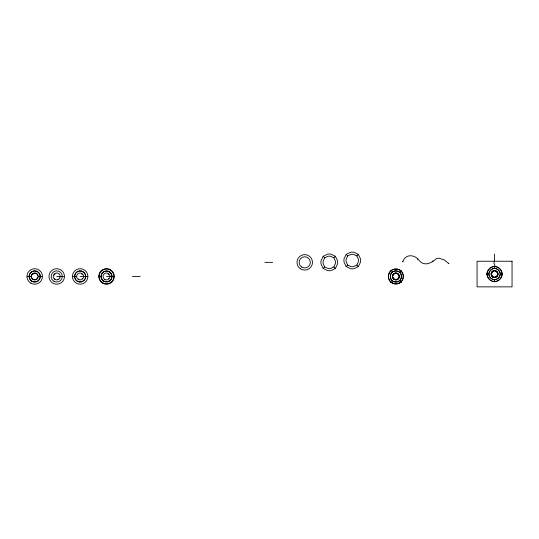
<?xml version="1.0" encoding="UTF-8"?>
<svg xmlns="http://www.w3.org/2000/svg" width="539" height="539" viewBox="0 0 539 539"><rect width="100%" height="100%" fill="white"/><g stroke="black" fill="none" stroke-linecap="round" stroke-linejoin="round"><path stroke-width="0.81" d="M495.2 266.394L493.865 262.857L494.553 260.842L494.559 254.051M402.781 261.745C405.523 253.276 415.481 254.475 419.611 261.058C424.927 266.711 431.746 262.742 436.341 258.7A7.384 7.384 0 0 1 439.177 258.228L444.277 259.919L448.704 263.504M324.714 257.804L323.191 261.044A7.425 7.425 0 0 0 323.198 263.692L324.714 266.933L327.955 268.449A7.425 7.425 0 0 0 330.602 268.449L333.843 266.933L335.366 263.692A7.425 7.425 0 0 0 335.366 261.044L333.843 257.804L330.602 256.281A7.425 7.425 0 0 0 327.955 256.281L324.714 257.804L323.191 256.281L321.089 260.6A9.54 9.54 0 0 0 321.089 264.13L323.191 268.456L327.517 270.558A9.54 9.54 0 0 0 331.04 270.558L335.366 268.456L337.468 264.13A9.54 9.54 0 0 0 337.468 260.6L335.366 256.281L331.04 254.172A9.54 9.54 0 0 0 327.517 254.172L323.191 256.281M347.709 255.931L346.186 259.171A7.425 7.425 0 0 0 346.186 261.813L347.709 265.06L350.95 266.576A7.425 7.425 0 0 0 353.597 266.576L356.838 265.06L358.354 261.813A7.425 7.425 0 0 0 358.354 259.171L356.838 255.931L353.597 254.408A7.425 7.425 0 0 0 350.95 254.408L347.709 255.931L346.186 254.408L344.077 258.727A9.54 9.54 0 0 0 344.077 262.257L346.186 266.583L350.505 268.685A9.54 9.54 0 0 0 354.035 268.685L358.361 266.583L360.463 262.257A9.54 9.54 0 0 0 360.463 258.727L358.361 254.408L354.035 252.299A9.54 9.54 0 0 0 350.505 252.299L346.186 254.408M323.191 268.456L324.714 266.933M333.843 257.804L335.366 256.281M346.186 266.583L347.709 265.06M356.838 255.931L358.361 254.408M390.404 281.924L391.759 280.576A6.273 6.273 0 0 0 399.958 280.516A6.273 6.273 0 0 0 399.951 272.37A6.273 6.273 0 0 0 391.806 272.377L390.404 270.969M400.005 272.323L401.36 270.969M417.287 259.333L417.671 258.942M448.509 263.699L448.899 263.315M264.892 262.365L272.64 262.365M486.811 274.055L488.725 274.055M500.387 274.055L502.301 274.055M27.038 276.446L31.592 276.446M38.175 276.446A3.483 3.483 0 0 1 32.96 279.465A3.483 3.483 0 0 1 32.96 273.435A3.483 3.483 0 0 1 38.175 276.446L42.359 276.446M56.723 276.446L64.471 276.446A7.748 7.748 0 0 0 52.849 269.736A7.748 7.748 0 0 0 52.849 283.157A7.748 7.748 0 0 0 64.471 276.446M72.489 276.446L76.693 276.446M80.143 276.446L87.891 276.446A7.748 7.748 0 0 0 76.275 269.736A7.748 7.748 0 0 0 76.275 283.157A7.748 7.748 0 0 0 87.891 276.446M99.041 276.446L101.191 276.446M106.527 276.446L114.275 276.446A7.748 7.748 0 0 1 102.653 283.157A7.748 7.748 0 0 1 102.653 269.736A7.748 7.748 0 0 1 114.275 276.446M132.399 276.446L140.147 276.446M402.539 261.617L403.024 261.873M432.635 260.869L433.026 261.26M400.005 280.576L401.36 281.924M356.838 265.06L358.361 266.583M333.843 266.933L335.366 268.456M494.559 266.306L494.559 268.22M494.559 279.889L494.559 281.803M108.71 278.34A2.89 2.89 0 0 1 108.568 278.488M108.09 274.021A2.89 2.89 0 0 1 108.71 274.56M59.58 276.857A2.89 2.89 0 0 1 59.539 277.059M58.104 278.98A2.89 2.89 0 0 1 57.922 279.074M54.682 278.488A2.89 2.89 0 0 1 54.54 278.34M54.095 275.247A2.89 2.89 0 0 1 55.16 274.021M82.326 278.34A2.89 2.89 0 0 1 82.184 278.488M78.943 279.074A2.89 2.89 0 0 1 78.761 278.98M81.706 274.021A2.89 2.89 0 0 1 82.326 274.56M37.845 277.349A3.274 3.274 0 0 1 32.805 279.121A3.274 3.274 0 0 1 32.805 273.778A3.274 3.274 0 0 1 37.845 275.55M32.657 278.488A2.89 2.89 0 0 1 32.515 278.34M32.515 274.56A2.89 2.89 0 0 1 33.135 274.021M398.651 277.262A2.89 2.89 0 0 1 398.591 277.457M397.263 278.98A2.89 2.89 0 0 1 396.893 279.155M394.871 279.155A2.89 2.89 0 0 1 394.501 278.98M393.18 277.457A2.89 2.89 0 0 1 393.113 277.262M393.113 275.638A2.89 2.89 0 0 1 393.18 275.442M394.15 274.135A2.89 2.89 0 0 1 394.319 274.021M397.445 274.021A2.89 2.89 0 0 1 397.614 274.135M398.591 275.442A2.89 2.89 0 0 1 398.651 275.638M401.218 281.809A8.072 8.072 0 0 0 401.218 271.09A8.085 8.085 0 0 0 390.512 271.083A8.085 8.085 0 0 0 390.519 281.816A8.085 8.085 0 0 0 401.252 281.809A8.072 8.072 0 0 1 390.532 281.796M391.813 280.523A6.273 6.273 0 0 1 391.813 272.37M496.985 275.611A2.89 2.89 0 0 1 495.173 276.878M493.946 276.878A2.89 2.89 0 0 1 491.736 274.668M491.703 273.644A2.89 2.89 0 0 1 492.996 271.622M496.116 271.622A2.89 2.89 0 0 1 496.985 272.491M512.05 261.24L477.062 261.24L477.062 286.863L512.05 286.863L512.05 261.24M103.461 280.806A5.329 5.329 0 0 0 111.836 276.925A5.329 5.329 0 0 0 104.29 271.609A5.329 5.329 0 0 0 103.461 280.806M102.787 282.928A7.485 7.485 0 0 0 114.012 276.446A7.485 7.485 0 0 0 102.787 269.965A7.485 7.485 0 0 0 102.787 282.928M103.717 281.311A5.619 5.619 0 0 0 112.146 276.446A5.619 5.619 0 0 0 103.717 271.582A5.619 5.619 0 0 0 103.717 281.311M104.788 279.465A3.483 3.483 0 0 0 110.01 276.446A3.483 3.483 0 0 0 104.788 273.435A3.483 3.483 0 0 0 104.788 279.465M53.927 281.291A5.592 5.592 0 0 0 62.315 276.446A5.592 5.592 0 0 0 53.927 271.602A5.592 5.592 0 0 0 53.927 281.291M54.978 279.465A3.483 3.483 0 0 0 60.2 276.446A3.483 3.483 0 0 0 54.978 273.435A3.483 3.483 0 0 0 54.978 279.465M77.346 281.291A5.592 5.592 0 0 0 85.741 276.446A5.592 5.592 0 0 0 77.346 271.602A5.592 5.592 0 0 0 77.346 281.291M78.404 279.465A3.483 3.483 0 0 0 83.626 276.446A3.483 3.483 0 0 0 78.404 273.435A3.483 3.483 0 0 0 78.404 279.465M77.387 281.23A5.525 5.525 0 0 0 85.667 276.446A5.525 5.525 0 0 0 77.387 271.663A5.525 5.525 0 0 0 77.387 281.23M31.518 280.96A5.525 5.525 0 0 0 40.196 276.945A5.525 5.525 0 0 0 32.374 271.44A5.525 5.525 0 0 0 31.518 280.96M30.824 283.157A7.748 7.748 0 0 0 42.446 276.446A7.748 7.748 0 0 0 30.824 269.743A7.748 7.748 0 0 0 30.824 283.157M31.902 281.291A5.592 5.592 0 0 0 40.29 276.446A5.592 5.592 0 0 0 31.902 271.602A5.592 5.592 0 0 0 31.902 281.291M300.391 268.779A7.748 7.748 0 0 0 312.465 262.917A7.748 7.748 0 0 0 301.348 255.398A7.748 7.748 0 0 0 300.391 268.779M301.597 267A5.592 5.592 0 0 0 310.316 262.762A5.592 5.592 0 0 0 302.291 257.332A5.592 5.592 0 0 0 301.597 267M394.036 279.182A3.301 3.301 0 0 0 399.17 276.682A3.301 3.301 0 0 0 394.44 273.482A3.301 3.301 0 0 0 394.036 279.182M393.894 279.269A3.45 3.45 0 0 0 399.318 276.756A3.45 3.45 0 0 0 394.433 273.32A3.45 3.45 0 0 0 393.894 279.269M393.969 279.283A3.423 3.423 0 0 0 399.291 276.696A3.423 3.423 0 0 0 394.386 273.374A3.423 3.423 0 0 0 393.969 279.283M401.306 281.877A8.166 8.166 0 0 0 401.306 271.023A8.166 8.166 0 0 0 390.452 271.029A8.166 8.166 0 0 0 390.458 281.877A8.166 8.166 0 0 0 401.312 281.87M399.891 280.469A6.185 6.185 0 0 0 399.891 272.431A6.185 6.185 0 0 0 391.866 272.438A6.185 6.185 0 0 0 391.873 280.469A6.185 6.185 0 0 0 399.898 280.455M502.146 274.055A8.085 8.085 0 0 0 494.553 266.468A8.085 8.085 0 0 0 486.966 274.055A8.085 8.085 0 0 0 494.559 281.641A8.085 8.085 0 0 0 502.146 274.048M500.32 274.061A6.273 6.273 0 0 0 494.553 268.294A6.273 6.273 0 0 0 488.799 274.061A6.273 6.273 0 0 0 494.566 279.815A6.273 6.273 0 0 0 500.32 274.048M502.227 274.055A8.166 8.166 0 0 0 494.553 266.381A8.166 8.166 0 0 0 486.885 274.055A8.166 8.166 0 0 0 494.559 281.729A8.166 8.166 0 0 0 502.227 274.048M500.232 274.061A6.185 6.185 0 0 0 494.553 268.382A6.185 6.185 0 0 0 488.88 274.061A6.185 6.185 0 0 0 494.566 279.728A6.185 6.185 0 0 0 500.232 274.048M492.909 276.911A3.301 3.301 0 0 0 497.854 274.055A3.301 3.301 0 0 0 492.909 271.198A3.301 3.301 0 0 0 492.909 276.911M492.848 277.012A3.423 3.423 0 0 0 497.975 274.055A3.423 3.423 0 0 0 492.848 271.09A3.423 3.423 0 0 0 492.848 277.012M492.531 276.844A3.45 3.45 0 0 0 497.989 274.412A3.45 3.45 0 0 0 493.151 270.908A3.45 3.45 0 0 0 492.531 276.844"/></g></svg>
